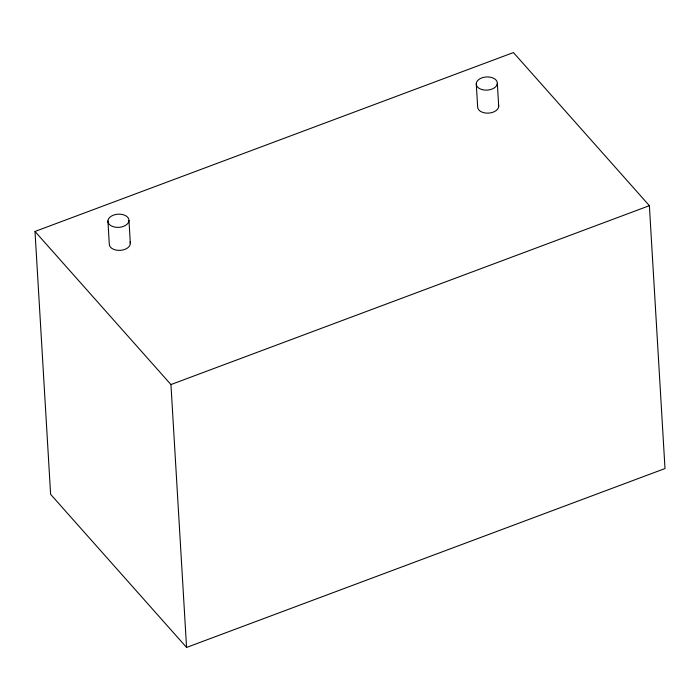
<?xml version="1.0" encoding="UTF-8"?>
<svg xmlns="http://www.w3.org/2000/svg" width="700" height="700" viewBox="0 0 700 700"><rect width="100%" height="100%" fill="white"/><g stroke="black" fill="none" stroke-linecap="round" stroke-linejoin="round"><path stroke-width="1.05" d="M35 231.455L513.433 52.561L649.381 205.678L665 468.545L186.567 647.439L50.619 494.323L35 231.455L170.949 384.562L186.567 647.439M170.949 384.562L649.381 205.678M497.332 83.353A10.544 6.589 -3.4 0 1 481.267 89.355A10.544 6.589 -3.4 0 1 481.801 77.91A10.544 6.589 -3.4 0 1 497.332 83.353L498.698 106.356M476.271 83.729L477.636 106.733A10.544 6.589 -3.4 0 0 489.239 113.067A10.544 6.589 -3.4 0 0 498.418 104.65M128.975 220.579A10.544 6.589 -3.4 0 1 112.919 226.59A10.544 6.589 -3.4 0 1 113.453 215.145A10.544 6.589 -3.4 0 1 128.975 220.579L130.34 243.582M107.922 220.955L109.288 243.959A10.544 6.589 -3.4 0 0 120.881 250.303A10.544 6.589 -3.4 0 0 130.06 241.876"/></g></svg>
